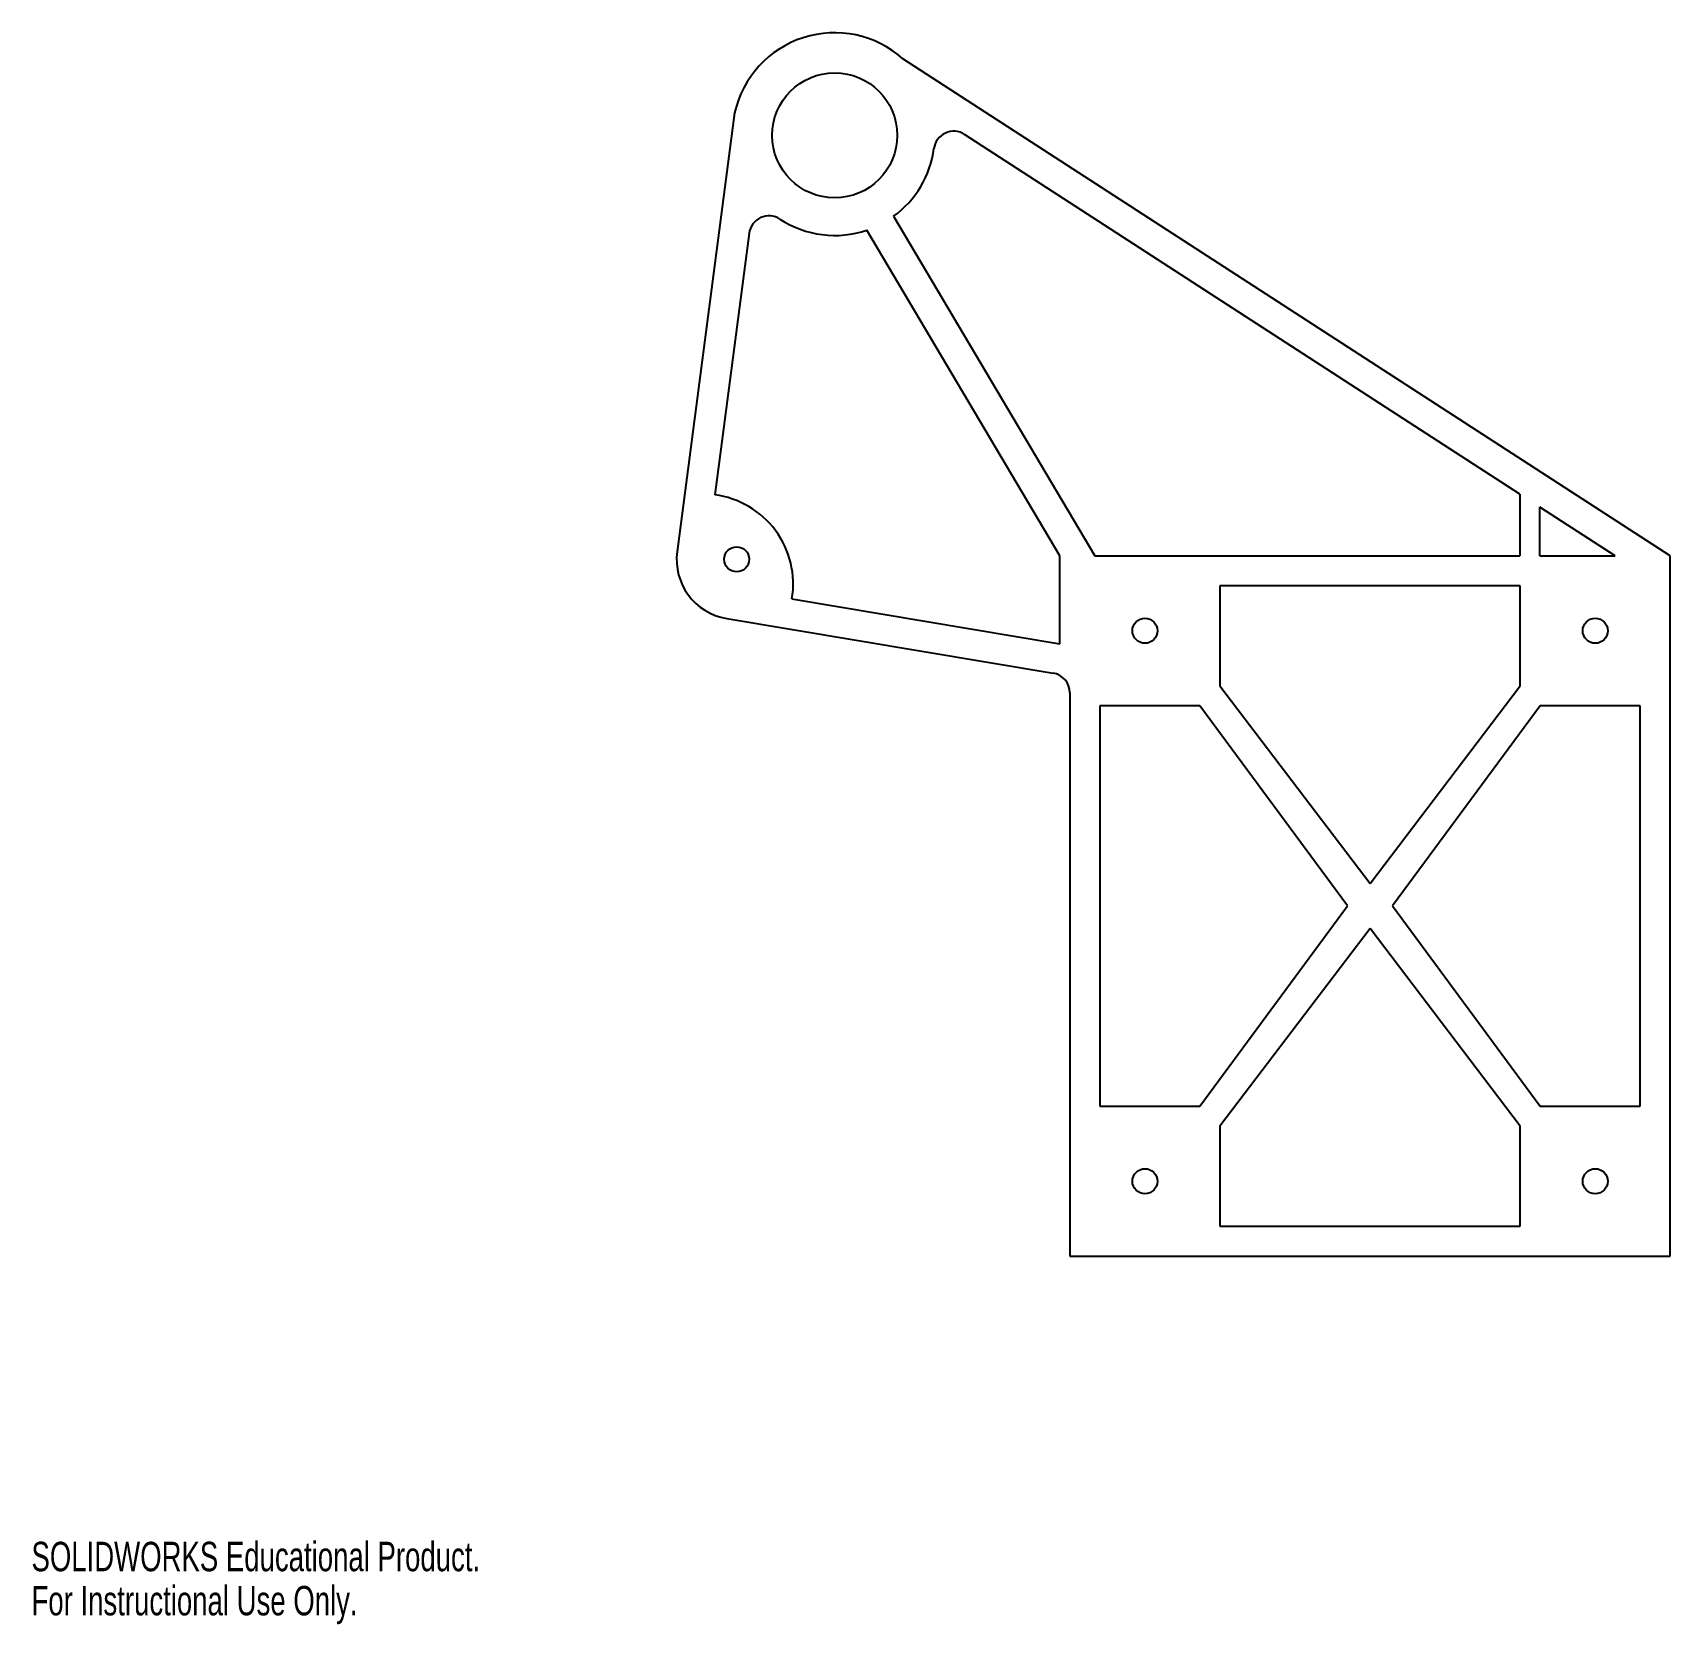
# Model space of a CAD drawing. Header units: inches. Extents: x 0.01 to 8.19, y 0 to 7.95.
import ezdxf

# ---------------------------------------------------------------- set-up
doc = ezdxf.new("R2010")
doc.units = ezdxf.units.IN
doc.header["$MEASUREMENT"] = 0
doc.styles.add('SLDTEXTSTYLE0', font='TXT', dxfattribs={"width": 0.7})

msp = doc.modelspace()

# ---------------------------------------------------------------- linework, layer by layer
at = {"color": 7, "linetype": 'Continuous', "lineweight": 25}
for p, q in [((8.1884, 5.3364), (4.3542, 7.8192)), ((3.5134, 7.5489), (3.2261, 5.3574)), ((7.4375, 5.644), (4.6625, 7.4409)), ((5.1384, 5.3364), (4.1746, 6.9631)), ((4.3079, 7.0323), (5.3128, 5.3364)), ((3.5858, 6.9473), (3.4145, 5.6404)), ((7.4375, 5.644), (7.4375, 5.3364)), ((7.9125, 5.3364), (7.5375, 5.5792)), ((7.5375, 5.3364), (7.5375, 5.5792)), ((5.1384, 4.8968), (5.1384, 5.3364)), ((5.3128, 5.3364), (7.4375, 5.3364)), ((7.5375, 5.3364), (7.9125, 5.3364)), ((8.1884, 1.8364), (8.1884, 5.3364)), ((5.9384, 5.1864), (5.9384, 4.6864)), ((7.4384, 5.1864), (5.9384, 5.1864)), ((7.4384, 4.6864), (7.4384, 5.1864)), ((3.7999, 5.1202), (5.1384, 4.8968)), ((3.4742, 5.0224), (5.1049, 4.7503)), ((5.9384, 4.6864), (6.6884, 3.6989)), ((6.6884, 3.6989), (7.4384, 4.6864)), ((5.1884, 4.6517), (5.1884, 1.8364)), ((5.8384, 4.5864), (5.3384, 4.5864)), ((5.3384, 4.5864), (5.3384, 2.5864)), ((6.5759, 3.5864), (5.8384, 4.5864)), ((7.5384, 4.5864), (6.8009, 3.5864)), ((8.0384, 4.5864), (7.5384, 4.5864)), ((8.0384, 2.5864), (8.0384, 4.5864)), ((5.8384, 2.5864), (6.5759, 3.5864)), ((6.8009, 3.5864), (7.5384, 2.5864)), ((6.6884, 3.4739), (5.9384, 2.4864)), ((7.4384, 2.4864), (6.6884, 3.4739)), ((5.3384, 2.5864), (5.8384, 2.5864)), ((7.5384, 2.5864), (8.0384, 2.5864)), ((5.9384, 2.4864), (5.9384, 1.9864)), ((7.4384, 1.9864), (7.4384, 2.4864)), ((5.9384, 1.9864), (7.4384, 1.9864)), ((5.1884, 1.8364), (8.1884, 1.8364))]:
    msp.add_line(p, q, dxfattribs=at)
for centre, radius in [((4.0134, 7.4364), 0.3125), ((3.5236, 5.3184), 0.0625), ((5.5634, 4.9614), 0.0625), ((7.8134, 4.9614), 0.0625), ((5.5634, 2.2114), 0.0625), ((7.8134, 2.2114), 0.0625)]:
    msp.add_circle(centre, radius, dxfattribs=at)
for centre, radius, start, end in [((4.0134, 7.4364), 0.5125, 48.33201, 167.31962), ((4.6082, 7.3569), 0.1, 57.07543, 172.38911), ((4.0134, 7.4364), 0.5, 306.08465, 352.38911), ((3.685, 6.9343), 0.1, 56.81064, 172.53041), ((4.0134, 7.4364), 0.5, 236.81064, 288.80359), ((3.356, 5.1942), 0.45, 350.52704, 82.53041), ((3.5236, 5.3184), 0.3, 172.53041, 260.52704), ((5.0884, 4.6517), 0.1, 0, 80.52704)]:
    msp.add_arc(centre, radius, start, end, dxfattribs=at)

# ---------------------------------------------------------------- texts
at = {"color": 7, "linetype": 'Continuous', "char_height": 0.14705, "attachment_point": 1, "style": 'SLDTEXTSTYLE0'}
for s, insert in [('SOLIDWORKS Educational Product.', (0, 0.4101)), ('For Instructional Use Only.', (0, 0.1896))]:
    msp.add_mtext(s, dxfattribs=dict(at, insert=insert))

doc.saveas('drawing.dxf')
